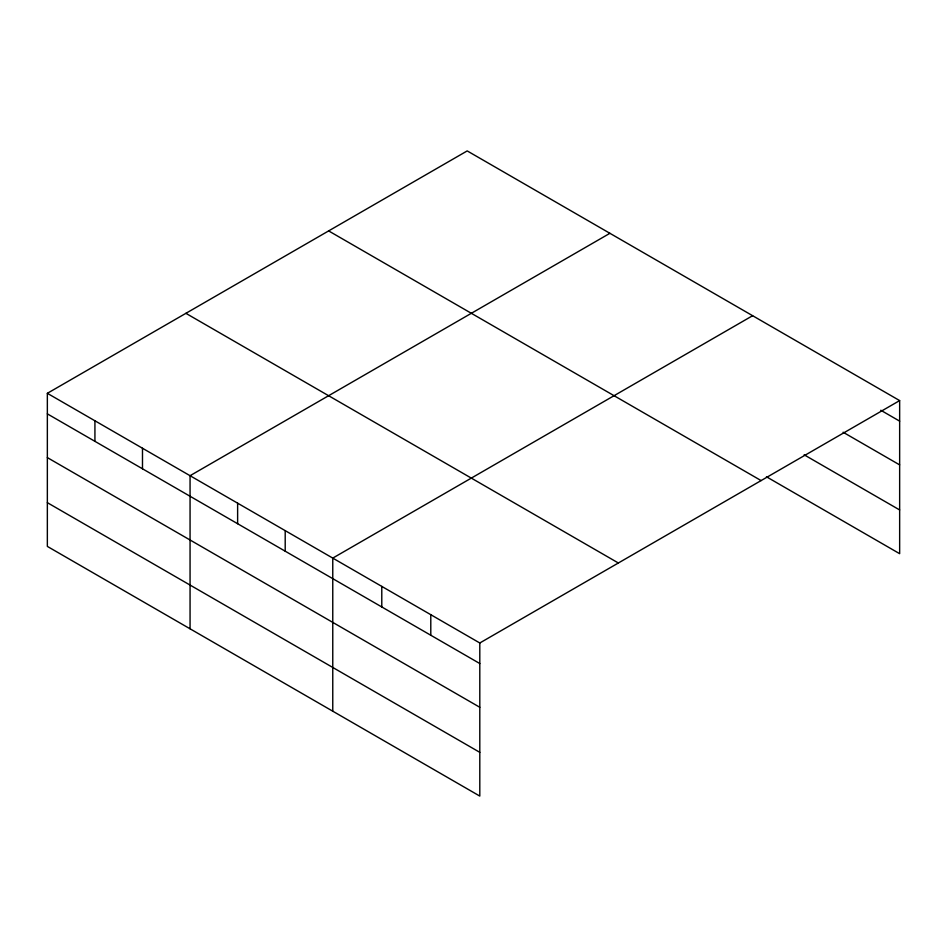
<?xml version="1.0" encoding="UTF-8"?>
<svg xmlns="http://www.w3.org/2000/svg" width="947" height="947" viewBox="0 0 947 947"><rect width="100%" height="100%" fill="white"/><g stroke="black" fill="none" stroke-linecap="round" stroke-linejoin="round"><path stroke-width="1.42" d="M766.443 476.779L899.65 553.687L899.65 400.593L467.202 150.916L47.35 393.313L47.35 546.407L479.798 796.084L479.798 642.989L47.35 393.313M609.904 233.305L190.063 475.702L190.063 628.796M752.616 315.706L332.764 558.103L332.764 711.197M479.798 642.989L899.65 400.593M880.805 410.252L899.65 421.143M843.102 432.234L899.65 464.882M804.145 454.809L899.65 509.948M328.645 230.914L761.104 480.579M185.896 313.327L618.355 562.992M47.35 413.863L479.798 663.539M47.35 457.602L479.798 707.279M47.35 502.668L479.798 752.344M430.79 614.698L430.79 635.236M381.783 586.394L381.783 606.944M285.201 530.64L285.201 551.19M237.626 503.177L237.626 523.727M142.488 448.239L142.488 468.789M94.925 420.776L94.925 441.326"/></g></svg>
